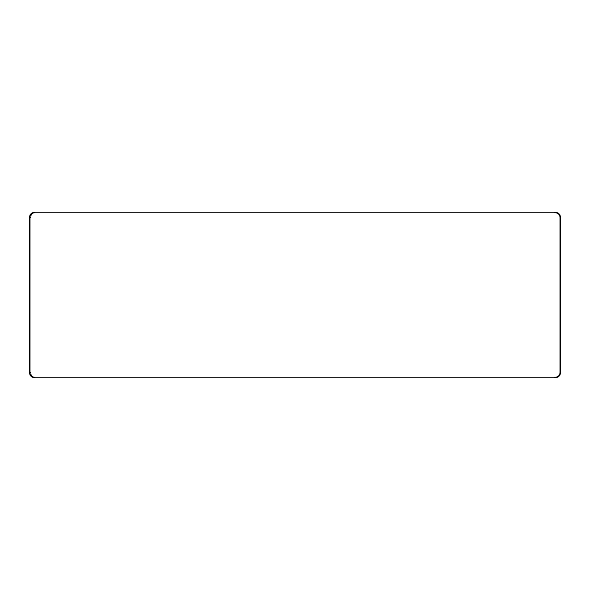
<?xml version="1.0" encoding="UTF-8"?>
<svg xmlns="http://www.w3.org/2000/svg" width="590" height="590" viewBox="0 0 590 590"><rect width="100%" height="100%" fill="white"/><g stroke="black" fill="none" stroke-linecap="round" stroke-linejoin="round"><path stroke-width="0.89" d="M29.5 217.548A5.096 5.096 0 0 1 34.596 212.452L555.404 212.452A5.096 5.096 0 0 1 560.5 217.548L560.5 372.452A5.096 5.096 0 0 1 555.404 377.548L34.596 377.548A5.096 5.096 0 0 1 29.5 372.452L29.5 217.548L30.422 217.548M29.515 372.452L30.422 372.452M555.02 212.68L555.02 212.474A5.096 5.096 0 0 1 560.109 217.548L560.109 372.452A5.096 5.096 0 0 1 555.02 377.548L555.02 377.32M34.596 212.68L34.596 212.474A5.096 5.096 0 0 0 29.884 217.533L29.884 372.467A5.096 5.096 0 0 0 34.596 377.548L34.596 377.32M31.322 215.121A4.056 4.056 0 0 1 31.58 214.812M31.58 375.188A4.056 4.056 0 0 1 31.322 374.879"/></g></svg>
